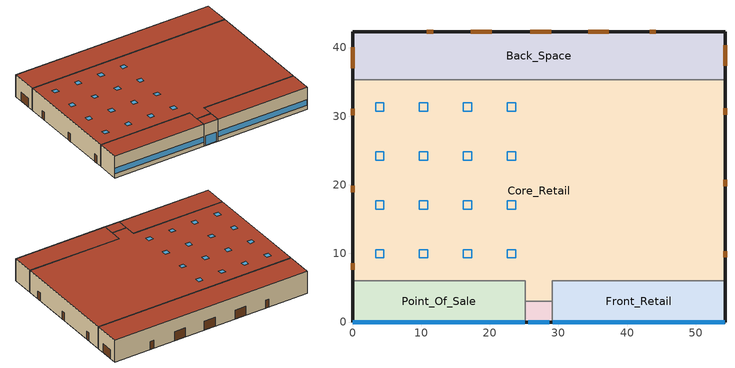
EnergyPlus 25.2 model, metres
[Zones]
Back_Space
 floor ground (Back_Space_Floor_Ffactor): 54.27,35.27 0,35.27 0,42.27 54.27,42.27 z0
 wall outside (nonres_ext_wall_grd): 54.27,35.27 54.27,42.27 0,42.27 0,35.27 z0:6.1
 wall to Core_Retail (int_wall): 0,35.27 54.27,35.27 z0:6.1
 door (Swinging Door_con): 44.21,42.27 43.3,42.27 / 11.75,42.27 10.83,42.27 z0:2.13
 door (Overhead Door_con): 54.27,37.32 54.27,40.36 / 37.36,42.27 34.31,42.27 / 28.98,42.27 25.93,42.27 / 20.31,42.27 17.26,42.27 / 0,40.01 0,36.96 z0:2.44
 roof outside (nonres_roof): 0,35.27 54.27,35.27 54.27,42.27 0,42.27 z6.1
Core_Retail
 floor ground (Core_Retail_Floor_Ffactor): 25.14,3 25.14,6 0,6 0,35.27 54.27,35.27 54.27,6 29.14,6 29.14,3 z0
 wall outside (nonres_ext_wall_grd): 0,35.27 0,6 / 54.27,6 54.27,35.27 z0:6.1
 wall to Front_Retail (int_wall): 29.14,3 29.14,6 54.27,6 z0:6.1
 wall to Point_Of_Sale (int_wall): 0,6 25.14,6 25.14,3 z0:6.1
 wall to Front_Entry (int_wall): 25.14,3 29.14,3 z0:6.1
 door (Swinging Door_con): 0,8.54 0,7.62 / 0,19.84 0,18.93 / 0,31.06 0,30.15 / 54.27,9.44 54.27,10.35 / 54.27,19.81 54.27,20.72 / 54.27,30.23 54.27,31.15 z0:2.13
 roof outside (nonres_roof): 25.14,6 25.14,3 29.14,3 29.14,6 54.27,6 54.27,35.27 0,35.27 0,6 z6.1
 skylight (NonresSkylight_U_0.5_SHGC_0.4): 3.35,31.92 3.35,30.7 4.57,30.7 4.57,31.92 z6.1; 9.75,31.92 9.75,30.7 10.97,30.7 10.97,31.92 z6.1; 16.15,31.92 16.15,30.7 17.37,30.7 17.37,31.92 z6.1; 22.56,31.92 22.56,30.7 23.78,30.7 23.78,31.92 z6.1; 3.35,10.57 3.35,9.35 4.57,9.35 4.57,10.57 z6.1; 9.75,10.57 9.75,9.35 10.97,9.35 10.97,10.57 z6.1; 22.56,10.57 22.56,9.35 23.78,9.35 23.78,10.57 z6.1; 16.15,10.57 16.15,9.35 17.37,9.35 17.37,10.57 z6.1; 9.75,17.68 9.75,16.46 10.97,16.46 10.97,17.68 z6.1; 3.35,17.68 3.35,16.46 4.57,16.46 4.57,17.68 z6.1; 16.15,17.68 16.15,16.46 17.37,16.46 17.37,17.68 z6.1; 22.56,17.68 22.56,16.46 23.78,16.46 23.78,17.68 z6.1; 9.75,24.8 9.75,23.58 10.97,23.58 10.97,24.8 z6.1; 3.35,24.8 3.35,23.58 4.57,23.58 4.57,24.8 z6.1; 16.15,24.8 16.15,23.58 17.37,23.58 17.37,24.8 z6.1; 22.56,24.8 22.56,23.58 23.78,23.58 23.78,24.8 z6.1
Point_Of_Sale
 floor ground (Point_Of_Sale_Floor_Ffactor): 0,0 0,6 25.14,6 25.14,0 z0
 wall outside (nonres_ext_wall_grd): 0,6 0,0 25.14,0 z0:6.1
 wall to Front_Entry (int_wall): 25.14,0 25.14,3 z0:6.1
 window (NonresWindow_U_0.248_SHGC_0.21): 0.05,0 25.09,0 z1.14:2.66
 roof outside (nonres_roof): 0,6 0,0 25.14,0 25.14,6 z6.1
Front_Retail
 floor ground (Front_Retail_Floor_Ffactor): 54.27,0 29.14,0 29.14,6 54.27,6 z0
 wall outside (nonres_ext_wall_grd): 29.14,0 54.27,0 54.27,6 z0:6.1
 wall to Front_Entry (int_wall): 29.14,3 29.14,0 z0:6.1
 window (NonresWindow_U_0.248_SHGC_0.21): 29.19,0 54.22,0 z1.14:2.66
 roof outside (nonres_roof): 29.14,0 54.27,0 54.27,6 29.14,6 z6.1
Front_Entry
 floor ground (Front_Entry_Floor_Ffactor): 25.14,0 25.14,3 29.14,3 29.14,0 z0
 wall outside (nonres_ext_wall_grd): 25.14,0 29.14,0 z0:6.1
 window (NonresWindow_U_0.248_SHGC_0.21): 25.64,0 28.64,0 z0.05:2.66
 roof outside (nonres_roof): 25.14,3 25.14,0 29.14,0 29.14,3 z6.1
[Building]
RetailStandalone: North Axis {deg}=0; Terrain=City; Loads Convergence Tolerance Value {W}=0.04; Temperature Convergence Tolerance Value {deltaC}=0.2; Solar Distribution=FullInteriorAndExterior; Maximum Number of Warmup Days=25; Minimum Number of Warmup Days=6
[Site:Location]
Site:Location=Albuquerque.Intl.Sunport_NM_USA WMO=723650; Latitude {N+ S-}=35.04; Longitude {W- E+}=-106.62; Time Zone Relative to GMT {GMT+/-}=-7; Elevation {m}=1620
[SizingPeriod:DesignDay] Day of Month=21; Dry-Bulb Temperature Range Modifier Type=DefaultMultipliers; Humidity Condition Type=Wetbulb; Barometric Pressure {Pa}=83318; Rain {Yes/No}=No; Snow on ground {Yes/No}=No; Daylight Savings Time Indicator=No
Name | Month | Day Type | Maximum Dry-Bulb Temperature {C} | Daily Dry-Bulb Temperature Range {C} | Wetbulb at Maximum Dry-Bulb {C} | Wind Speed {m/s} design conditions vs. traditional 6.71 m/s (15 mph) | Wind Direction {Degrees; N=0, S=180} | Solar Model Indicator | Clearness {0.0 to 1.1} | Wind Speed {m/s} design conditions vs. traditional 3.35 m/s (7mph) | ASHRAE Clear Sky Optical Depth for Beam Irradiance (taub) | ASHRAE Clear Sky Optical Depth for Diffuse Irradiance (taud)
Albuquerque.Intl.Sunport_NM_USA Ann Htg 99.6% Condns DB | 12 | WinterDesignDay | -7.9 | 0 | -7.9 | 3.2 | 0 | ASHRAEClearSky | 0
Albuquerque.Intl.Sunport_NM_USA Ann Clg .4% Condns DB=>MWB | 7 | SummerDesignDay | 35.1 | 13.5 | 15.7 |  | 220 | ASHRAETau |  | 4.4 | 0.463 | 1.887
[Site:WaterMainsTemperature]
Calculation Method=CORRELATION; Annual average outdoor air temperature {C}=13.6333; Maximum difference in monthly average outdoor air temperatures {C}=23.5
[Site:GroundTemperature:FCfactorMethod]
January Ground Temperature {C}=13.7; February Ground Temperature {C}=7; March Ground Temperature {C}=2.1; April Ground Temperature {C}=2.6; May Ground Temperature {C}=4.3; June Ground Temperature {C}=8.8; July Ground Temperature {C}=13.9; August Ground Temperature {C}=17.8; September Ground Temperature {C}=23.2; October Ground Temperature {C}=25.6; November Ground Temperature {C}=24.1; December Ground Temperature {C}=20.5
[Material:NoMass]
Opaque Door panel_con: MediumRough, 0.475973, 0.9, 0.7, 0.7
Overhead Door_con Panel: MediumRough, 0.568097, 0.9, 0.7, 0.7
Nonres_Roof_Insulation: MediumSmooth, 5.30668, 0.9, 0.7, 0.7
Nonres_Exterior_Wall_Insulation_grd: MediumSmooth, 1.19616, 0.9, 0.7, 0.7
[Construction]
Swinging Door_con: Opaque Door panel_con
Overhead Door_con: Overhead Door_con Panel
InteriorFurnishings: Std Wood 6inch
int_wall: G01 13mm gypsum board, G01 13mm gypsum board
nonres_roof: F13 Built-up roofing, Nonres_Roof_Insulation, F08 Metal surface
nonres_ext_wall_grd: 200mm Normalweight concrete wall, Nonres_Exterior_Wall_Insulation_grd, G01 13mm gypsum board
NonresWindow_U_0.248_SHGC_0.21: Nonres Window Glazing Layer
NonresSkylight_U_0.5_SHGC_0.4: Nonres Skylight Glazing Layer
[Material]
Name | Roughness | Thickness {m} | Conductivity {W/m-K} | Density {kg/m3} | Specific Heat {J/kg-K} | Thermal Absorptance | Solar Absorptance | Visible Absorptance | Absorptance:Thermal | Absorptance:Solar | Absorptance:Visible
Std Wood 6inch | MediumSmooth | 0.15 | 0.12 | 540 | 1210 | 0.9 | 0.7 | 0.7
F08 Metal surface | Smooth | 0.0008 | 45.28 | 7824 | 500
F13 Built-up roofing | Rough | 0.0095 | 0.16 | 1120 | 1460 |  |  |  | 0.9 | 0.77
G01 13mm gypsum board | Smooth | 0.0127 | 0.16 | 800 | 1090 |  |  |  | 0.9 | 0.7 | 0.5
200mm Normalweight concrete wall | MediumRough | 0.2032 | 2.31 | 2322 | 832
[WindowMaterial:SimpleGlazingSystem]
Name | U-Factor {W/m2-K} | Solar Heat Gain Coefficient | Visible Transmittance
Nonres Window Glazing Layer | 1.40821 | 0.21 | 0.29
Nonres Skylight Glazing Layer | 2.83913 | 0.4 | 0.4
[Construction:FfactorGroundFloor] F-Factor {W/m-K}=0.90012
Name | Area {m2} | PerimeterExposed {m}
Back_Space_Floor_Ffactor | 379.89 | 68.27
Core_Retail_Floor_Ffactor | 1600.48 | 58.54
Point_Of_Sale_Floor_Ffactor; Front_Retail_Floor_Ffactor | 150.81 | 31.135
Front_Entry_Floor_Ffactor | 12 | 4
[Generator:PVWatts]
PV_module: PVWatts Version=5; DC System Capacity {W}=14815.5; Module Type=Premium; Array Type=FixedOpenRack; System Losses=0.113; Array Geometry Type=TiltAzimuth; Tilt Angle {deg}=0; Azimuth Angle {deg}=180
[ElectricLoadCenter:Generators]
PV_Generator: Generator 1=PV_module; Generator 1 Rated Electric Power Output {W}=14815.5; Generator 1 Availability Schedule=PV_SCH
[ElectricLoadCenter:Inverter:PVWatts]
PV_Inverter: DC to AC Size Ratio=1.2; Inverter Efficiency=0.96
[ElectricLoadCenter:Distribution]
Generator: Generator List=PV_Generator; Generator Operation Scheme Type=Baseload; Electrical Buss Type=DirectCurrentWithInverter; Inverter=PV_Inverter
[Zone] Type=1; Multiplier=1; Ceiling Height {m}=-9999; Floor Area {m2}=autocalculate; Part of Total Floor Area=Yes
Name | Volume {m3}
Back_Space | 2317.33
Core_Retail | 9762.95
Point_Of_Sale; Front_Retail | 919.941
Front_Entry | 73.2
[InternalMass] Construction=InteriorFurnishings
Name | Zone or ZoneList | Surface Area {m2}
Back_Space_InternalMass_1 | Back_Space | 759.78
Core_Retail_InternalMass_1 | Core_Retail | 3200.97
Point_Of_Sale_InternalMass_1 | Point_Of_Sale | 301.62
Front_Retail_InternalMass_1 | Front_Retail | 301.62
Front_Entry_InternalMass_1 | Front_Entry | 24
[People] Number of People Schedule=BLDG_OCC_SCH; Fraction Radiant=0.3; Sensible Heat Fraction=AUTOCALCULATE; Activity Level Schedule=ACTIVITY_SCH; Enable ASHRAE 55 Comfort Warnings=No; Mean Radiant Temperature Calculation Type=EnclosureAveraged; Work Efficiency Schedule=WORK_EFF_SCH; Clothing Insulation Calculation Method=ClothingInsulationSchedule; Clothing Insulation Schedule=CLOTHING_SCH; Air Velocity Schedule=AIR_VELO_SCH; Thermal Comfort Model 1 Type=FANGER
Name | Zone or ZoneList or Space or SpaceList | Number of People Calculation Method | Floor Area per Person {m2/person} | Number of People
Back_Space | Back_Space | Area/Person | 46.452
Core_Retail | Core_Retail | Area/Person | 6.193
Point_Of_Sale | Point_Of_Sale | Area/Person | 6.193
Front_Retail | Front_Retail | Area/Person | 6.193
Front_Entry | Front_Entry | People |  | 1.938
[Lights] Design Level Calculation Method=Watts/Area; Return Air Fraction=0; Fraction Radiant=0.7; Fraction Visible=0.2; Fraction Replaceable=1; Return Air Fraction Calculated from Plenum Temperature=No
Name | Zone or ZoneList or Space or SpaceList | Schedule | Watts per Zone Floor Area {W/m2}
Back_Space_Lights | Back_Space | ltg_sch_back | 4.24213
Core_Retail_Lights | Core_Retail | ltg_sch_core | 8.69184
Point_Of_Sale_Lights | Point_Of_Sale | ltg_sch_sale | 8.69184
Front_Retail_Lights | Front_Retail | ltg_sch_front | 8.69184
Front_Entry_Lights | Front_Entry | ltg_sch_entry | 6.83078
[ElectricEquipment] Schedule=BLDG_EQUIP_SCH; Design Level Calculation Method=EquipmentLevel; Fraction Latent=0; Fraction Radiant=0.5; Fraction Lost=0
Name | Zone or ZoneList or Space or SpaceList | Design Level {W}
Back_Space_MiscPlug_Equip | Back_Space | 3065.71
Core_Retail_MiscPlug_Equip | Core_Retail | 5169.56
Point_Of_Sale_MiscPlug_Equip | Point_Of_Sale | 3245.43
Front_Retail_MiscPlug_Equip | Front_Retail | 487.1163
[ZoneInfiltration:DesignFlowRate] Temperature Term Coefficient=0; Velocity Squared Term Coefficient=0
Name | Zone or ZoneList | Schedule | Design Flow Rate Calculation Method | Flow per Exterior Surface Area {m3/s-m2} | Constant Term Coefficient | Velocity Term Coefficient | Design Flow Rate {m3/s}
Back_Space_Infiltration | Back_Space | INFIL_SCH_PNNL | Flow/ExteriorWallArea | 0.000569572 | 0 | 0.224
Core_Retail_Infiltration | Core_Retail | INFIL_SCH_PNNL | Flow/ExteriorWallArea | 0.000569572 | 0 | 0.224
Point_Of_Sale_Infiltration | Point_Of_Sale | INFIL_SCH_PNNL | Flow/ExteriorWallArea | 0.000569572 | 0 | 0.224
Front_Retail_Infiltration | Front_Retail | INFIL_SCH_PNNL | Flow/ExteriorWallArea | 0.000569572 | 0 | 0.224
Front_Entry_Infiltration | Front_Entry | INFIL_SCH_PNNL | Flow/ExteriorWallArea | 0.000569572 | 0 | 0.224
Front_Entry_Door_Infiltration | Front_Entry | INFIL_Door_Opening_SCH | Flow/Zone |  | 1 | 0 | 0.937287
[Exterior:Lights] Control Option=AstronomicalClock
Name | Schedule | Design Level {W}
Exterior_Lights_a | Exterior_lighting_schedule_a | 345.82
Exterior_Lights_b | Exterior_lighting_schedule_b_2016 | 2284.89
[WaterHeater:Mixed]
SWHSys1 Water Heater: Tank Volume {m3}=0.151416; Setpoint Temperature Schedule=Hot Water Setpoint Temp Schedule; Deadband Temperature Difference {deltaC}=2; Maximum Temperature Limit {C}=82.2222; Heater Control Type=Cycle; Heater Maximum Capacity {W}=11722.8; Heater Minimum Capacity {W}=0; Heater Fuel Type=NaturalGas; Heater Thermal Efficiency=0.82; Off Cycle Parasitic Fuel Consumption Rate {W}=1860; Off Cycle Parasitic Fuel Type=NaturalGas; Off Cycle Parasitic Heat Fraction to Tank=0; On Cycle Parasitic Fuel Consumption Rate {W}=1860; Ambient Temperature Indicator=Zone; Ambient Temperature Zone=Back_space; Off Cycle Loss Coefficient to Ambient Temperature {W/K}=4.10807; On Cycle Loss Coefficient to Ambient Temperature {W/K}=4.10807; Peak Use Flow Rate {m3/s}=1.89e-05; Use Flow Rate Fraction Schedule=BLDG_SWH_SCH
[Schedule:Compact]
PV_SCH: Through: 12/31, For: AllDays, Until: 24:00, 1
BLDG_OCC_SCH: Through: 12/31, For: Weekdays, Until: 07:00, 0, Until: 08:00, 0.1, Until: 09:00, 0.2, Until: 11:00, 0.5, Until: 15:00, 0.7, Until: 16:00, 0.8, Until: 17:00, 0.7, Until: 19:00, 0.5, Until: 21:00, 0.3, Until: 24:00, 0, For: SummerDesignDay, Until: 24:00, 1, For: Saturday, Until: 07:00, 0, Until: 08:00, 0.1, Until: 09:00, 0.2, Until: 10:00, 0.5, Until: 11:00, 0.6, Until: 17:00, 0.8, Until: 18:00, 0.6, Until: 21:00, 0.2, Until: 22:00, 0.1, Until: 24:00, 0, For: WinterDesignDay, Until: 24:00, 0, For: Sunday Holidays AllOtherDays, Until: 09:00, 0, Until: 10:00, 0.1, Until: 12:00, 0.2, Until: 17:00, 0.4, Until: 18:00, 0.2, Until: 19:00, 0.1, Until: 24:00, 0
BLDG_EQUIP_SCH: Through: 12/31, For: Weekdays, Until: 07:00, 0.197373, Until: 08:00, 0.39888, Until: 09:00, 0.59832, Until: 19:00, 0.897481, Until: 20:00, 0.698041, Until: 21:00, 0.698041, Until: 22:00, 0.197373, Until: 24:00, 0.197373, For: Saturday, Until: 07:00, 0.148029, Until: 08:00, 0.29916, Until: 09:00, 0.4986, Until: 10:00, 0.797761, Until: 18:00, 0.897481, Until: 19:00, 0.698041, Until: 21:00, 0.4986, Until: 22:00, 0.29916, Until: 24:00, 0.148029, For: SummerDesignDay, Until: 24:00, 1, For: WinterDesignDay, Until: 24:00, 0, For: Sunday Holidays AllOtherDays, Until: 09:00, 0.148029, Until: 10:00, 0.29916, Until: 12:00, 0.59832, Until: 17:00, 0.797761, Until: 18:00, 0.59832, Until: 19:00, 0.39888, Until: 24:00, 0.148029
INFIL_Door_Opening_SCH: Through: 12/31, For: AllDays, Until: 08:00, 0, Until: 12:00, 0.131, Until: 18:00, 1, Until: 20:00, 0.131, Until: 24:00, 0
BLDG_SWH_SCH: Through: 12/31, For: Weekdays SummerDesignDay, Until: 01:00, 0, Until: 03:00, 0, Until: 07:00, 0, Until: 08:00, 0.15, Until: 09:00, 0.23, Until: 10:00, 0.32, Until: 11:00, 0.41, Until: 12:00, 0.57, Until: 13:00, 0.62, Until: 14:00, 0.61, Until: 15:00, 0.5, Until: 16:00, 0.45, Until: 17:00, 0.46, Until: 18:00, 0.47, Until: 19:00, 0.42, Until: 20:00, 0.34, Until: 21:00, 0.33, Until: 22:00, 0, Until: 23:00, 0, Until: 24:00, 0, For: Saturday WinterDesignDay, Until: 01:00, 0, Until: 02:00, 0, Until: 03:00, 0, Until: 06:00, 0, Until: 07:00, 0, Until: 08:00, 0.2, Until: 09:00, 0.24, Until: 10:00, 0.27, Until: 11:00, 0.42, Until: 12:00, 0.54, Until: 13:00, 0.59, Until: 14:00, 0.6, Until: 15:00, 0.49, Until: 16:00, 0.48, Until: 17:00, 0.47, Until: 18:00, 0.46, Until: 19:00, 0.44, Until: 20:00, 0.36, Until: 21:00, 0.29, Until: 22:00, 0.22, Until: 23:00, 0, Until: 24:00, 0, For: Sunday Holidays AllOtherDays, Until: 03:00, 0, Until: 06:00, 0, Until: 07:00, 0, Until: 08:00, 0, Until: 09:00, 0, Until: 10:00, 0.14, Until: 11:00, 0.29, Until: 12:00, 0.31, Until: 14:00, 0.36, Until: 15:00, 0.34, Until: 16:00, 0.35, Until: 17:00, 0.37, Until: 18:00, 0.34, Until: 19:00, 0.25, Until: 20:00, 0, Until: 21:00, 0, Until: 22:00, 0, Until: 23:00, 0, Until: 24:00, 0
Hot Water Setpoint Temp Schedule: THROUGH: 12/31, FOR: AllDays, UNTIL: 24:00, 60
ACTIVITY_SCH: Through: 12/31, For: AllDays, Until: 24:00, 120
WORK_EFF_SCH: Through: 12/31, For: AllDays, Until: 24:00, 0
AIR_VELO_SCH: Through: 12/31, For: AllDays, Until: 24:00, 0.2
CLOTHING_SCH: Through: 04/30, For: AllDays, Until: 24:00, 1, Through: 09/30, For: AllDays, Until: 24:00, 0.5, Through: 12/31, For: AllDays, Until: 24:00, 1
INFIL_SCH_PNNL: Through: 12/31, For: Weekdays, Until: 06:00, 1, Until: 21:00, 0.25, Until: 24:00, 1, For: Saturday, Until: 06:00, 1, Until: 22:00, 0.25, Until: 24:00, 1, For: WinterDesignDay SummerDesignDay, Until: 24:00, 1, For: Sunday Holidays AllOtherDays, Until: 08:00, 1, Until: 19:00, 0.25, Until: 24:00, 1
Exterior_lighting_schedule_a: Through:12/31, For:AllDays, Until: 06:00, 0, Until: 24:00, 1
Exterior_lighting_schedule_b_2016: Through:12/31, For:AllDays, Until: 06:00, 0.5, Until: 24:00, 1
[SCHEDULE:COMPACT]
ltg_sch_entry: Through: 12/31, For: SummerDesignDay, Until: 24:00, 1, For: WinterDesignDay, Until: 24:00, 0, For: Weekdays, Until: 7:00, 0.0259531, Until: 8:00, 0.103813, Until: 9:00, 0.207625, Until: 18:00, 0.467156, Until: 21:00, 0.259531, Until: 22:00, 0.103813, Until: 24:00, 0.0259531, For: Saturday, Until: 7:00, 0.0259531, Until: 8:00, 0.0519063, Until: 9:00, 0.155719, Until: 10:00, 0.311437, Until: 18:00, 0.467156, Until: 19:00, 0.259531, Until: 21:00, 0.155719, Until: 22:00, 0.0519063, Until: 24:00, 0.0259531, For: AllOtherDays, Until: 9:00, 0.0259531, Until: 10:00, 0.0519063, Until: 12:00, 0.207625, Until: 17:00, 0.311437, Until: 18:00, 0.207625, Until: 19:00, 0.103813, Until: 24:00, 0.0259531
ltg_sch_core; ltg_sch_sale; ltg_sch_front: Through: 12/31, For: SummerDesignDay, Until: 24:00, 1, For: WinterDesignDay, Until: 24:00, 0, For: Weekdays, Until: 7:00, 0.0471875, Until: 8:00, 0.18875, Until: 9:00, 0.3775, Until: 18:00, 0.849375, Until: 21:00, 0.471875, Until: 22:00, 0.18875, Until: 24:00, 0.0471875, For: Saturday, Until: 7:00, 0.0471875, Until: 8:00, 0.094375, Until: 9:00, 0.283125, Until: 10:00, 0.56625, Until: 18:00, 0.849375, Until: 19:00, 0.471875, Until: 21:00, 0.283125, Until: 22:00, 0.094375, Until: 24:00, 0.0471875, For: AllOtherDays, Until: 9:00, 0.0471875, Until: 10:00, 0.094375, Until: 12:00, 0.3775, Until: 17:00, 0.56625, Until: 18:00, 0.3775, Until: 19:00, 0.18875, Until: 24:00, 0.0471875
ltg_sch_back: Through: 12/31, For: SummerDesignDay, Until: 24:00, 1, For: WinterDesignDay, Until: 24:00, 0, For: Weekdays, Until: 7:00, 0.0263401, Until: 8:00, 0.105351, Until: 9:00, 0.210702, Until: 18:00, 0.474083, Until: 21:00, 0.263382, Until: 22:00, 0.105351, Until: 24:00, 0.0263401, For: Saturday, Until: 7:00, 0.0263401, Until: 8:00, 0.0526801, Until: 9:00, 0.158031, Until: 10:00, 0.316052, Until: 18:00, 0.474083, Until: 19:00, 0.263382, Until: 21:00, 0.158031, Until: 22:00, 0.0526801, Until: 24:00, 0.0263401, For: AllOtherDays, Until: 9:00, 0.0263401, Until: 10:00, 0.0526801, Until: 12:00, 0.210702, Until: 17:00, 0.316052, Until: 18:00, 0.210702, Until: 19:00, 0.105351, Until: 24:00, 0.0263401
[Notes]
The DOE Prototype Building Models were developed by Pacific Northwest National Laboratory (PNNL), under contract with the U.S.
Department of Energy (DOE).  These building models were derived from DOE's Commercial Reference Building Models with modifications
based on input from the ASHRAE Standard 90.1 committee, the Advanced Energy Design Guide series, and building industry experts. The
prototypes models were developed to quantify energy saving impacts from newly published editions of ASHRAE Standard 90.1, 189.1, IECC,
and other energy codes and standards.  The basic building descriptions can be found in the Scorecards posted at www.energycodes.gov
website. The recommended citation of the prototype models is
DOE and PNNL. 2023. Commercial Prototype Building Models, Richland, WA, Pacific Northwest National Laboratory. Available at https://www.energycodes.gov/development/commercial/prototype_models.
Detailed descriptions of the prototype model development and addenda modeling strategies can be found in the following  reports:
Maddox D.E., J. Zhang, Y. Xie, W. Xu, X. Liu, S. Wang, and M.I. Rosenberg. 2022. Energy and Energy Cost Savings Analysis of the 2021 IECC
for Commercial Buildings. PNNL-32816. Richland, WA: Pacific Northwest National Laboratory.
Zhang J., M.I. Rosenberg, J. Lerond, Y. Xie, C. Chandrasekharan Nambiar, Y. Chen, and R. Hart, et al. 2021. Energy Savings Analysis:
ANSI/ASHRAE/IES Standard 90.1-2019. PNNL-31488. Richland, WA: Pacific Northwest National Laboratory.
Zhang, J., Y. Chen, Y. Xie, M. Rosenberg, R. Hart. Energy and Energy Cost Savings Analysis of the 2018 IECC for Commercial Buildings.
2018. PNNL-28125. Richland, WA: Pacific Northwest National Laboratory.
DOE. 2017. Energy Savings Analysis: ANSI/ASHRAE/IES Standard 90.1-2016. Prepared by Athalye, R.A, M.A. Halverson, M.I. Rosenberg, B. Liu,
J. Zhang, R. Hart, V.V. Mendon, S. Goel, Y. Chen, Y. Xie, and M. Zhao, Richland, WA, Pacific Northwest National Laboratory. https://www.energycodes.gov/sites/default/files/documents/02202018_Standard_90.1-2016_Determination_TSD.pdf.
Zhang, J., Y. Xie, R.A. Athalye, J. Zhuge, M. Rosenberg, R. Hart, and B. Liu. Energy and Energy Cost Savings Analysis of the 2015 IECC
for Commercial Buildings. 2015. PNNL-24269 Rev. 1. Richland, WA: Pacific Northwest National
Laboratory. https://www.energycodes.gov/sites/default/files/documents/2015_IECC_Commercial_Analysis.pdf.
Halverson M.A., M.I. Rosenberg, W. Wang, J. Zhang, V.V. Mendon, R.A. Athalye, Y. Xie, R. Hart, S. Goel, 2014. ANSI/ASHRAE/IES Standard
90.1-2013 Determination of Energy Savings: Quantitative Analysis, PNNL-23479. Richland, WA: Pacific Northwest National Laboratory. https://www.energycodes.gov/sites/default/files/documents/901-2013_finalCommercialDeterminationQuantitativeAnalysis_TSD_0.pdf.
Goel S., R.A. Athalye, W. Wang, J. Zhang, M.I. Rosenberg, Y. Xie, and R. Hart, et al. 2014. Enhancements to ASHRAE Standard 90.1
Prototype Building Models. PNNL-23269. Richland, WA: Pacific Northwest National Laboratory. https://www.pnnl.gov/main/publications/external/technical_reports/PNNL-23269.pdf.
Zhang J., R.A. Athalye, R. Hart, M.I. Rosenberg, Y. Xie, S. Goel, and V.V. Mendon, et al. 2013. Energy and Energy Cost Savings Analysis
of the IECC for Commercial Buildings. PNNL-22760. Richland, WA: Pacific Northwest National Laboratory. http://www.pnnl.gov/main/publications/external/technical_reports/PNNL-22760.pdf.
Thornton B.A., M.I. Rosenberg, E.E. Richman, W. Wang, Y. Xie, J. Zhang, H. Cho, VV Mendon, R.A. Athalye, and B. Liu. 2011. Achieving
the 30% Goal: Energy and Cost Savings Analysis of ASHRAE Standard 90.1-2010. PNNL-20405. Richland, WA: Pacific Northwest National
Laboratory.  https://www.energycodes.gov/sites/default/files/documents/BECP_Energy_Cost_Savings_STD2010_May2011_v00.pdf.
WeatherFile:  USA_NM_Albuquerque.Intl.Sunport.723650_TMY3.epw
GPARM parameters as input:
